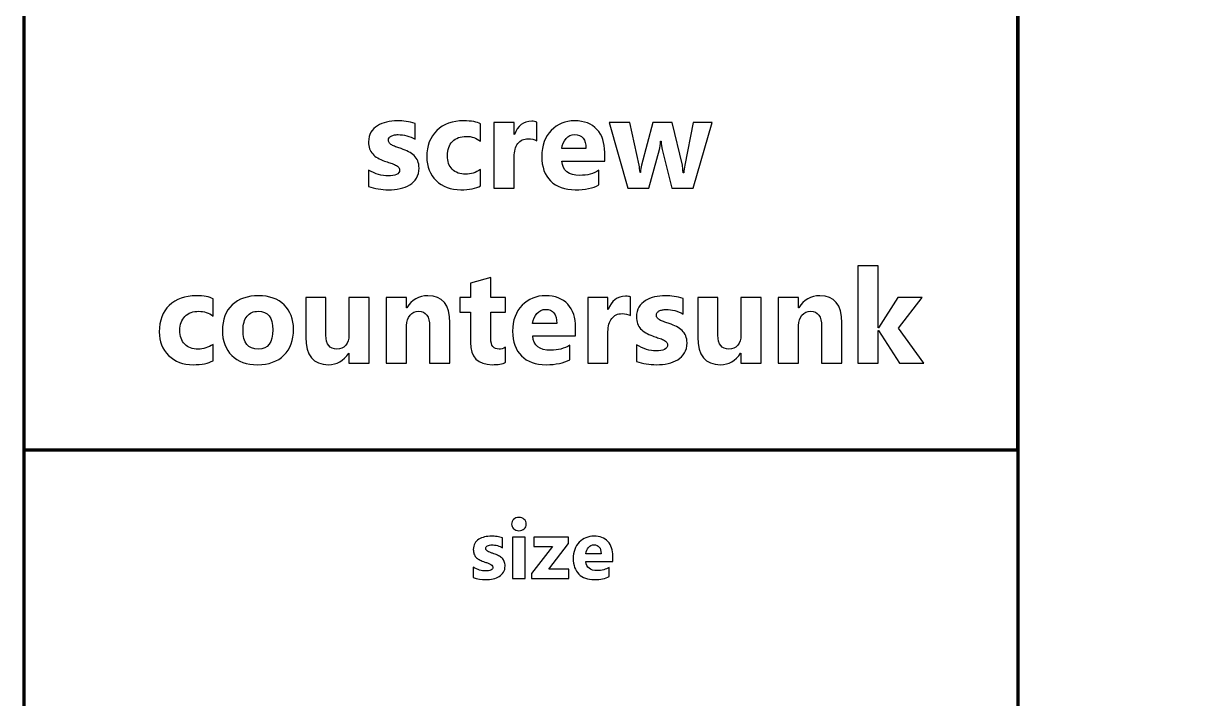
# Model space of a CAD drawing. Header units: centimetres. Extents: x -8 to 8, y -13.2 to 13.9.
# Drawn here: x -5.85 to -2.993, y 2 to 3.629 of the extents above; entities that cross this region are included whole.
import ezdxf

# ---------------------------------------------------------------- set-up
doc = ezdxf.new("R2010")
doc.units = ezdxf.units.CM
doc.header["$MEASUREMENT"] = 0
doc.layers.add('Layer 1', color=7, linetype='Continuous')

msp = doc.modelspace()

# ---------------------------------------------------------------- linework, layer by layer
at = {"layer": 'Layer 1', "lineweight": 100}
msp.add_lwpolyline([(-5.85, 2.59994), (-3.45, 2.59994), (-3.45, 5.19994), (-5.85, 5.19994), (-5.85, 2.59994)], close=True, dxfattribs=at)
for points in [[(-5.85, -7.30005), (-5.85, -7.30005), (-5.85, 7.29995), (-5.85, 7.29995), (-5.85, 7.29995), (-5.85, 7.57609), (-5.62614, 7.79995), (-5.35, 7.79995), (-5.35, 7.79995), (-5.35, 7.79995), (5.35, 7.79995), (5.35, 7.79995), (5.35, 7.79995), (5.62614, 7.79995), (5.85, 7.57609), (5.85, 7.29995), (5.85, 7.29995), (5.85, 7.29995), (5.85, -7.30005), (5.85, -7.30005), (5.85, -7.30005), (5.85, -7.57619), (5.62614, -7.80005), (5.35, -7.80005), (5.35, -7.80005), (5.35, -7.80005), (-5.35, -7.80005), (-5.35, -7.80005), (-5.35, -7.80005), (-5.62614, -7.80005), (-5.85, -7.57619), (-5.85, -7.30005)], [(-5.85, -7.30005), (-5.85, -7.30005), (-5.85, 7.29995), (-5.85, 7.29995), (-5.85, 7.29995), (-5.85, 7.57609), (-5.62614, 7.79995), (-5.35, 7.79995), (-5.35, 7.79995), (-5.35, 7.79995), (2.95, 7.79995), (2.95, 7.79995), (2.95, 7.79995), (3.22614, 7.79995), (3.45, 7.57609), (3.45, 7.29995), (3.45, 7.29995), (3.45, 7.29995), (3.45, -7.30005), (3.45, -7.30005), (3.45, -7.30005), (3.45, -7.57619), (3.22614, -7.80005), (2.95, -7.80005), (2.95, -7.80005), (2.95, -7.80005), (-5.35, -7.80005), (-5.35, -7.80005), (-5.35, -7.80005), (-5.62614, -7.80005), (-5.85, -7.57619), (-5.85, -7.30005)]]:
    msp.add_open_spline(points, degree=3, knots=[0, 0, 0, 0, 0.1111111, 0.1111111, 0.1111111, 0.1111111, 0.2222222, 0.2222222, 0.2222222, 0.2222222, 0.3333333, 0.3333333, 0.3333333, 0.3333333, 0.4444444, 0.4444444, 0.4444444, 0.4444444, 0.5555556, 0.5555556, 0.5555556, 0.5555556, 0.6666667, 0.6666667, 0.6666667, 0.6666667, 0.7777778, 0.7777778, 0.7777778, 0.7777778, 1, 1, 1, 1], dxfattribs=at)
msp.add_open_spline([(-3.45, 7.79995), (-3.45, 7.79995), (-3.45, -7.80005), (-3.45, -7.80005)], degree=3, dxfattribs=at)
at = {"layer": 'Layer 1', "color": 7}
for points, knots in [([(-5.01754, 3.23591), (-5.01754, 3.23591), (-5.01754, 3.2756), (-5.01754, 3.2756), (-5.01754, 3.2756), (-5.00944, 3.27073), (-5.0014, 3.26713), (-4.99341, 3.26475), (-4.99341, 3.26475), (-4.98542, 3.26237), (-4.97785, 3.2612), (-4.97071, 3.2612), (-4.97071, 3.2612), (-4.96203, 3.2612), (-4.95515, 3.26237), (-4.95018, 3.26475), (-4.95018, 3.26475), (-4.94515, 3.26713), (-4.94266, 3.27073), (-4.94266, 3.2756), (-4.94266, 3.2756), (-4.94266, 3.27872), (-4.94377, 3.28131), (-4.94605, 3.28338), (-4.94605, 3.28338), (-4.94832, 3.28544), (-4.95123, 3.28724), (-4.95483, 3.28877), (-4.95483, 3.28877), (-4.95838, 3.29031), (-4.96229, 3.29174), (-4.96653, 3.29295), (-4.96653, 3.29295), (-4.97076, 3.29422), (-4.97483, 3.2956), (-4.97875, 3.29713), (-4.97875, 3.29713), (-4.98505, 3.29951), (-4.9906, 3.30211), (-4.99542, 3.30481), (-4.99542, 3.30481), (-5.00023, 3.30756), (-5.00426, 3.31073), (-5.00754, 3.31438), (-5.00754, 3.31438), (-5.01076, 3.31798), (-5.01325, 3.32216), (-5.01494, 3.32692), (-5.01494, 3.32692), (-5.01664, 3.33169), (-5.01754, 3.3373), (-5.01754, 3.3438), (-5.01754, 3.3438), (-5.01754, 3.35269), (-5.01558, 3.36037), (-5.01172, 3.36677), (-5.01172, 3.36677), (-5.00785, 3.37317), (-5.00267, 3.37841), (-4.99621, 3.38248), (-4.99621, 3.38248), (-4.98976, 3.38656), (-4.98235, 3.38958), (-4.97404, 3.39148), (-4.97404, 3.39148), (-4.96573, 3.39339), (-4.95706, 3.39434), (-4.94806, 3.39434), (-4.94806, 3.39434), (-4.94102, 3.39434), (-4.93393, 3.39381), (-4.92668, 3.3927), (-4.92668, 3.3927), (-4.91943, 3.39164), (-4.91229, 3.39005), (-4.90525, 3.38799), (-4.90525, 3.38799), (-4.90525, 3.38799), (-4.90525, 3.35015), (-4.90525, 3.35015), (-4.90525, 3.35015), (-4.9115, 3.3538), (-4.91811, 3.3565), (-4.9252, 3.3583), (-4.9252, 3.3583), (-4.93229, 3.3601), (-4.93922, 3.361), (-4.94605, 3.361), (-4.94605, 3.361), (-4.94928, 3.361), (-4.95229, 3.36074), (-4.9551, 3.36015), (-4.9551, 3.36015), (-4.95796, 3.35963), (-4.9605, 3.35878), (-4.96266, 3.35767), (-4.96266, 3.35767), (-4.96483, 3.35661), (-4.96653, 3.35523), (-4.96774, 3.35349), (-4.96774, 3.35349), (-4.96901, 3.35179), (-4.9696, 3.34984), (-4.9696, 3.34767), (-4.9696, 3.34767), (-4.9696, 3.34481), (-4.9687, 3.34232), (-4.96684, 3.34026), (-4.96684, 3.34026), (-4.96494, 3.33819), (-4.96256, 3.3364), (-4.95954, 3.33491), (-4.95954, 3.33491), (-4.95653, 3.33338), (-4.95319, 3.33206), (-4.94954, 3.33089), (-4.94954, 3.33089), (-4.94589, 3.32968), (-4.94224, 3.32846), (-4.93859, 3.32724), (-4.93859, 3.32724), (-4.93208, 3.32497), (-4.92621, 3.32248), (-4.92091, 3.31978), (-4.92091, 3.31978), (-4.91568, 3.31708), (-4.91113, 3.31396), (-4.90737, 3.31031), (-4.90737, 3.31031), (-4.90361, 3.30671), (-4.9007, 3.30248), (-4.89869, 3.29761), (-4.89869, 3.29761), (-4.89668, 3.29274), (-4.89567, 3.28697), (-4.89567, 3.28025), (-4.89567, 3.28025), (-4.89567, 3.27083), (-4.89768, 3.26279), (-4.90181, 3.25612), (-4.90181, 3.25612), (-4.90589, 3.24946), (-4.91128, 3.24406), (-4.91806, 3.23988), (-4.91806, 3.23988), (-4.92483, 3.2357), (-4.93266, 3.23263), (-4.9415, 3.23072), (-4.9415, 3.23072), (-4.95034, 3.22882), (-4.95949, 3.22787), (-4.96901, 3.22787), (-4.96901, 3.22787), (-4.98648, 3.22787), (-5.00262, 3.23057), (-5.01754, 3.23591)], [0, 0, 0, 0, 0.025, 0.025, 0.025, 0.025, 0.05, 0.05, 0.05, 0.05, 0.075, 0.075, 0.075, 0.075, 0.1, 0.1, 0.1, 0.1, 0.125, 0.125, 0.125, 0.125, 0.15, 0.15, 0.15, 0.15, 0.175, 0.175, 0.175, 0.175, 0.2, 0.2, 0.2, 0.2, 0.225, 0.225, 0.225, 0.225, 0.25, 0.25, 0.25, 0.25, 0.275, 0.275, 0.275, 0.275, 0.3, 0.3, 0.3, 0.3, 0.325, 0.325, 0.325, 0.325, 0.35, 0.35, 0.35, 0.35, 0.375, 0.375, 0.375, 0.375, 0.4, 0.4, 0.4, 0.4, 0.425, 0.425, 0.425, 0.425, 0.45, 0.45, 0.45, 0.45, 0.475, 0.475, 0.475, 0.475, 0.5, 0.5, 0.5, 0.5, 0.525, 0.525, 0.525, 0.525, 0.55, 0.55, 0.55, 0.55, 0.575, 0.575, 0.575, 0.575, 0.6, 0.6, 0.6, 0.6, 0.625, 0.625, 0.625, 0.625, 0.65, 0.65, 0.65, 0.65, 0.675, 0.675, 0.675, 0.675, 0.7, 0.7, 0.7, 0.7, 0.725, 0.725, 0.725, 0.725, 0.75, 0.75, 0.75, 0.75, 0.775, 0.775, 0.775, 0.775, 0.8, 0.8, 0.8, 0.8, 0.825, 0.825, 0.825, 0.825, 0.85, 0.85, 0.85, 0.85, 0.875, 0.875, 0.875, 0.875, 0.9, 0.9, 0.9, 0.9, 0.925, 0.925, 0.925, 0.925, 0.95, 0.95, 0.95, 0.95, 1, 1, 1, 1]), ([(-4.74714, 3.23744), (-4.7582, 3.23104), (-4.77418, 3.22787), (-4.79503, 3.22787), (-4.79503, 3.22787), (-4.81942, 3.22787), (-4.83916, 3.23522), (-4.85424, 3.25004), (-4.85424, 3.25004), (-4.86932, 3.2648), (-4.87688, 3.28385), (-4.87688, 3.30724), (-4.87688, 3.30724), (-4.87688, 3.33423), (-4.86879, 3.35545), (-4.85265, 3.371), (-4.85265, 3.371), (-4.83646, 3.38656), (-4.81482, 3.39434), (-4.78772, 3.39434), (-4.78772, 3.39434), (-4.76904, 3.39434), (-4.7555, 3.39185), (-4.74714, 3.38693), (-4.74714, 3.38693), (-4.74714, 3.38693), (-4.74714, 3.34534), (-4.74714, 3.34534), (-4.74714, 3.34534), (-4.75735, 3.35301), (-4.76878, 3.35682), (-4.78137, 3.35682), (-4.78137, 3.35682), (-4.79545, 3.35682), (-4.80656, 3.35275), (-4.81482, 3.34449), (-4.81482, 3.34449), (-4.82302, 3.33629), (-4.82714, 3.32497), (-4.82714, 3.31047), (-4.82714, 3.31047), (-4.82714, 3.29645), (-4.82318, 3.28539), (-4.81534, 3.2774), (-4.81534, 3.2774), (-4.80751, 3.26935), (-4.79667, 3.26538), (-4.78296, 3.26538), (-4.78296, 3.26538), (-4.77074, 3.26538), (-4.75883, 3.26919), (-4.74714, 3.27687), (-4.74714, 3.27687), (-4.74714, 3.27687), (-4.74714, 3.23744), (-4.74714, 3.23744)], [0, 0, 0, 0, 0.0666667, 0.0666667, 0.0666667, 0.0666667, 0.1333333, 0.1333333, 0.1333333, 0.1333333, 0.2, 0.2, 0.2, 0.2, 0.2666667, 0.2666667, 0.2666667, 0.2666667, 0.3333333, 0.3333333, 0.3333333, 0.3333333, 0.4, 0.4, 0.4, 0.4, 0.4666667, 0.4666667, 0.4666667, 0.4666667, 0.5333333, 0.5333333, 0.5333333, 0.5333333, 0.6, 0.6, 0.6, 0.6, 0.6666667, 0.6666667, 0.6666667, 0.6666667, 0.7333333, 0.7333333, 0.7333333, 0.7333333, 0.8, 0.8, 0.8, 0.8, 0.8666667, 0.8666667, 0.8666667, 0.8666667, 1, 1, 1, 1]), ([(-4.61146, 3.34629), (-4.61738, 3.34952), (-4.62426, 3.35111), (-4.6321, 3.35111), (-4.6321, 3.35111), (-4.64273, 3.35111), (-4.65104, 3.34719), (-4.65707, 3.33941), (-4.65707, 3.33941), (-4.66305, 3.33158), (-4.66607, 3.321), (-4.66607, 3.30756), (-4.66607, 3.30756), (-4.66607, 3.30756), (-4.66607, 3.23173), (-4.66607, 3.23173), (-4.66607, 3.23173), (-4.66607, 3.23173), (-4.71501, 3.23173), (-4.71501, 3.23173), (-4.71501, 3.23173), (-4.71501, 3.23173), (-4.71501, 3.39048), (-4.71501, 3.39048), (-4.71501, 3.39048), (-4.71501, 3.39048), (-4.66607, 3.39048), (-4.66607, 3.39048), (-4.66607, 3.39048), (-4.66607, 3.39048), (-4.66607, 3.361), (-4.66607, 3.361), (-4.66607, 3.361), (-4.66607, 3.361), (-4.66543, 3.361), (-4.66543, 3.361), (-4.66543, 3.361), (-4.65765, 3.38254), (-4.64374, 3.39328), (-4.62358, 3.39328), (-4.62358, 3.39328), (-4.61839, 3.39328), (-4.61437, 3.39264), (-4.61146, 3.39143), (-4.61146, 3.39143), (-4.61146, 3.39143), (-4.61146, 3.34629), (-4.61146, 3.34629)], [0, 0, 0, 0, 0.0769231, 0.0769231, 0.0769231, 0.0769231, 0.1538462, 0.1538462, 0.1538462, 0.1538462, 0.2307692, 0.2307692, 0.2307692, 0.2307692, 0.3076923, 0.3076923, 0.3076923, 0.3076923, 0.3846154, 0.3846154, 0.3846154, 0.3846154, 0.4615385, 0.4615385, 0.4615385, 0.4615385, 0.5384615, 0.5384615, 0.5384615, 0.5384615, 0.6153846, 0.6153846, 0.6153846, 0.6153846, 0.6923077, 0.6923077, 0.6923077, 0.6923077, 0.7692308, 0.7692308, 0.7692308, 0.7692308, 0.8461538, 0.8461538, 0.8461538, 0.8461538, 1, 1, 1, 1]), ([(-4.44732, 3.29713), (-4.44732, 3.29713), (-4.55087, 3.29713), (-4.55087, 3.29713), (-4.55087, 3.29713), (-4.54923, 3.27411), (-4.53468, 3.26258), (-4.50732, 3.26258), (-4.50732, 3.26258), (-4.48986, 3.26258), (-4.47452, 3.26671), (-4.46129, 3.27496), (-4.46129, 3.27496), (-4.46129, 3.27496), (-4.46129, 3.23961), (-4.46129, 3.23961), (-4.46129, 3.23961), (-4.47594, 3.23178), (-4.49499, 3.22787), (-4.51849, 3.22787), (-4.51849, 3.22787), (-4.5441, 3.22787), (-4.56399, 3.23496), (-4.57818, 3.24919), (-4.57818, 3.24919), (-4.5923, 3.26337), (-4.59939, 3.28322), (-4.59939, 3.30862), (-4.59939, 3.30862), (-4.59939, 3.33497), (-4.59178, 3.35587), (-4.57643, 3.37127), (-4.57643, 3.37127), (-4.56114, 3.38667), (-4.54235, 3.39434), (-4.52002, 3.39434), (-4.52002, 3.39434), (-4.4969, 3.39434), (-4.47896, 3.38746), (-4.46631, 3.37375), (-4.46631, 3.37375), (-4.45367, 3.36), (-4.44732, 3.34132), (-4.44732, 3.31777), (-4.44732, 3.31777), (-4.44732, 3.31777), (-4.44732, 3.29713), (-4.44732, 3.29713)], [0, 0, 0, 0, 0.0769231, 0.0769231, 0.0769231, 0.0769231, 0.1538462, 0.1538462, 0.1538462, 0.1538462, 0.2307692, 0.2307692, 0.2307692, 0.2307692, 0.3076923, 0.3076923, 0.3076923, 0.3076923, 0.3846154, 0.3846154, 0.3846154, 0.3846154, 0.4615385, 0.4615385, 0.4615385, 0.4615385, 0.5384615, 0.5384615, 0.5384615, 0.5384615, 0.6153846, 0.6153846, 0.6153846, 0.6153846, 0.6923077, 0.6923077, 0.6923077, 0.6923077, 0.7692308, 0.7692308, 0.7692308, 0.7692308, 0.8461538, 0.8461538, 0.8461538, 0.8461538, 1, 1, 1, 1]), ([(-4.1883, 3.39048), (-4.1883, 3.39048), (-4.23402, 3.23173), (-4.23402, 3.23173), (-4.23402, 3.23173), (-4.23402, 3.23173), (-4.28551, 3.23173), (-4.28551, 3.23173), (-4.28551, 3.23173), (-4.28551, 3.23173), (-4.30889, 3.32475), (-4.30889, 3.32475), (-4.30889, 3.32475), (-4.31043, 3.33095), (-4.31133, 3.33772), (-4.31154, 3.34507), (-4.31154, 3.34507), (-4.31154, 3.34507), (-4.31244, 3.34507), (-4.31244, 3.34507), (-4.31244, 3.34507), (-4.31318, 3.33698), (-4.31419, 3.33042), (-4.31556, 3.32539), (-4.31556, 3.32539), (-4.31556, 3.32539), (-4.3407, 3.23173), (-4.3407, 3.23173), (-4.3407, 3.23173), (-4.3407, 3.23173), (-4.39149, 3.23173), (-4.39149, 3.23173), (-4.39149, 3.23173), (-4.39149, 3.23173), (-4.43631, 3.39048), (-4.43631, 3.39048), (-4.43631, 3.39048), (-4.43631, 3.39048), (-4.38641, 3.39048), (-4.38641, 3.39048), (-4.38641, 3.39048), (-4.38641, 3.39048), (-4.36456, 3.28692), (-4.36456, 3.28692), (-4.36456, 3.28692), (-4.3635, 3.28205), (-4.36271, 3.27618), (-4.36223, 3.26925), (-4.36223, 3.26925), (-4.36223, 3.26925), (-4.36128, 3.26925), (-4.36128, 3.26925), (-4.36128, 3.26925), (-4.36075, 3.2765), (-4.35985, 3.28258), (-4.35848, 3.28756), (-4.35848, 3.28756), (-4.35848, 3.28756), (-4.33122, 3.39048), (-4.33122, 3.39048), (-4.33122, 3.39048), (-4.33122, 3.39048), (-4.28455, 3.39048), (-4.28455, 3.39048), (-4.28455, 3.39048), (-4.28455, 3.39048), (-4.26005, 3.28692), (-4.26005, 3.28692), (-4.26005, 3.28692), (-4.25942, 3.28433), (-4.25873, 3.27835), (-4.25788, 3.26893), (-4.25788, 3.26893), (-4.25788, 3.26893), (-4.25677, 3.26893), (-4.25677, 3.26893), (-4.25677, 3.26893), (-4.2563, 3.27491), (-4.25545, 3.28094), (-4.25434, 3.28692), (-4.25434, 3.28692), (-4.25434, 3.28692), (-4.2337, 3.39048), (-4.2337, 3.39048), (-4.2337, 3.39048), (-4.2337, 3.39048), (-4.1883, 3.39048), (-4.1883, 3.39048)], [0, 0, 0, 0, 0.0434783, 0.0434783, 0.0434783, 0.0434783, 0.0869565, 0.0869565, 0.0869565, 0.0869565, 0.1304348, 0.1304348, 0.1304348, 0.1304348, 0.173913, 0.173913, 0.173913, 0.173913, 0.2173913, 0.2173913, 0.2173913, 0.2173913, 0.2608696, 0.2608696, 0.2608696, 0.2608696, 0.3043478, 0.3043478, 0.3043478, 0.3043478, 0.3478261, 0.3478261, 0.3478261, 0.3478261, 0.3913043, 0.3913043, 0.3913043, 0.3913043, 0.4347826, 0.4347826, 0.4347826, 0.4347826, 0.4782609, 0.4782609, 0.4782609, 0.4782609, 0.5217391, 0.5217391, 0.5217391, 0.5217391, 0.5652174, 0.5652174, 0.5652174, 0.5652174, 0.6086957, 0.6086957, 0.6086957, 0.6086957, 0.6521739, 0.6521739, 0.6521739, 0.6521739, 0.6956522, 0.6956522, 0.6956522, 0.6956522, 0.7391304, 0.7391304, 0.7391304, 0.7391304, 0.7826087, 0.7826087, 0.7826087, 0.7826087, 0.826087, 0.826087, 0.826087, 0.826087, 0.8695652, 0.8695652, 0.8695652, 0.8695652, 0.9130435, 0.9130435, 0.9130435, 0.9130435, 1, 1, 1, 1]), ([(-4.49272, 3.32724), (-4.49272, 3.34994), (-4.50193, 3.36132), (-4.52034, 3.36132), (-4.52034, 3.36132), (-4.52817, 3.36132), (-4.535, 3.35809), (-4.54071, 3.35158), (-4.54071, 3.35158), (-4.54648, 3.34507), (-4.54992, 3.33693), (-4.55119, 3.32724), (-4.55119, 3.32724), (-4.55119, 3.32724), (-4.49272, 3.32724), (-4.49272, 3.32724)], [0, 0, 0, 0, 0.2, 0.2, 0.2, 0.2, 0.4, 0.4, 0.4, 0.4, 0.6, 0.6, 0.6, 0.6, 1, 1, 1, 1]), ([(-3.67733, 2.80942), (-3.67733, 2.80942), (-3.73612, 2.80942), (-3.73612, 2.80942), (-3.73612, 2.80942), (-3.73612, 2.80942), (-3.78681, 2.88816), (-3.78681, 2.88816), (-3.78681, 2.88816), (-3.78681, 2.88816), (-3.78745, 2.88816), (-3.78745, 2.88816), (-3.78745, 2.88816), (-3.78745, 2.88816), (-3.78745, 2.80942), (-3.78745, 2.80942), (-3.78745, 2.80942), (-3.78745, 2.80942), (-3.83639, 2.80942), (-3.83639, 2.80942), (-3.83639, 2.80942), (-3.83639, 2.80942), (-3.83639, 3.04442), (-3.83639, 3.04442), (-3.83639, 3.04442), (-3.83639, 3.04442), (-3.78745, 3.04442), (-3.78745, 3.04442), (-3.78745, 3.04442), (-3.78745, 3.04442), (-3.78745, 2.89482), (-3.78745, 2.89482), (-3.78745, 2.89482), (-3.78745, 2.89482), (-3.78681, 2.89482), (-3.78681, 2.89482), (-3.78681, 2.89482), (-3.78681, 2.89482), (-3.73951, 2.96817), (-3.73951, 2.96817), (-3.73951, 2.96817), (-3.73951, 2.96817), (-3.68141, 2.96817), (-3.68141, 2.96817), (-3.68141, 2.96817), (-3.68141, 2.96817), (-3.73829, 2.89361), (-3.73829, 2.89361), (-3.73829, 2.89361), (-3.73829, 2.89361), (-3.67733, 2.80942), (-3.67733, 2.80942)], [0, 0, 0, 0, 0.0714286, 0.0714286, 0.0714286, 0.0714286, 0.1428571, 0.1428571, 0.1428571, 0.1428571, 0.2142857, 0.2142857, 0.2142857, 0.2142857, 0.2857143, 0.2857143, 0.2857143, 0.2857143, 0.3571429, 0.3571429, 0.3571429, 0.3571429, 0.4285714, 0.4285714, 0.4285714, 0.4285714, 0.5, 0.5, 0.5, 0.5, 0.5714286, 0.5714286, 0.5714286, 0.5714286, 0.6428571, 0.6428571, 0.6428571, 0.6428571, 0.7142857, 0.7142857, 0.7142857, 0.7142857, 0.7857143, 0.7857143, 0.7857143, 0.7857143, 0.8571429, 0.8571429, 0.8571429, 0.8571429, 1, 1, 1, 1]), ([(-4.68663, 2.81127), (-4.69388, 2.80746), (-4.70478, 2.80556), (-4.71933, 2.80556), (-4.71933, 2.80556), (-4.75383, 2.80556), (-4.77113, 2.8235), (-4.77113, 2.85932), (-4.77113, 2.85932), (-4.77113, 2.85932), (-4.77113, 2.93202), (-4.77113, 2.93202), (-4.77113, 2.93202), (-4.77113, 2.93202), (-4.79685, 2.93202), (-4.79685, 2.93202), (-4.79685, 2.93202), (-4.79685, 2.93202), (-4.79685, 2.96817), (-4.79685, 2.96817), (-4.79685, 2.96817), (-4.79685, 2.96817), (-4.77113, 2.96817), (-4.77113, 2.96817), (-4.77113, 2.96817), (-4.77113, 2.96817), (-4.77113, 3.0024), (-4.77113, 3.0024), (-4.77113, 3.0024), (-4.77113, 3.0024), (-4.72229, 3.01637), (-4.72229, 3.01637), (-4.72229, 3.01637), (-4.72229, 3.01637), (-4.72229, 2.96817), (-4.72229, 2.96817), (-4.72229, 2.96817), (-4.72229, 2.96817), (-4.68663, 2.96817), (-4.68663, 2.96817), (-4.68663, 2.96817), (-4.68663, 2.96817), (-4.68663, 2.93202), (-4.68663, 2.93202), (-4.68663, 2.93202), (-4.68663, 2.93202), (-4.72229, 2.93202), (-4.72229, 2.93202), (-4.72229, 2.93202), (-4.72229, 2.93202), (-4.72229, 2.86784), (-4.72229, 2.86784), (-4.72229, 2.86784), (-4.72229, 2.85133), (-4.71573, 2.84307), (-4.70261, 2.84307), (-4.70261, 2.84307), (-4.69742, 2.84307), (-4.69208, 2.84456), (-4.68663, 2.84757), (-4.68663, 2.84757), (-4.68663, 2.84757), (-4.68663, 2.81127), (-4.68663, 2.81127)], [0, 0, 0, 0, 0.0588235, 0.0588235, 0.0588235, 0.0588235, 0.1176471, 0.1176471, 0.1176471, 0.1176471, 0.1764706, 0.1764706, 0.1764706, 0.1764706, 0.2352941, 0.2352941, 0.2352941, 0.2352941, 0.2941176, 0.2941176, 0.2941176, 0.2941176, 0.3529412, 0.3529412, 0.3529412, 0.3529412, 0.4117647, 0.4117647, 0.4117647, 0.4117647, 0.4705882, 0.4705882, 0.4705882, 0.4705882, 0.5294118, 0.5294118, 0.5294118, 0.5294118, 0.5882353, 0.5882353, 0.5882353, 0.5882353, 0.6470588, 0.6470588, 0.6470588, 0.6470588, 0.7058824, 0.7058824, 0.7058824, 0.7058824, 0.7647059, 0.7647059, 0.7647059, 0.7647059, 0.8235294, 0.8235294, 0.8235294, 0.8235294, 0.8823529, 0.8823529, 0.8823529, 0.8823529, 1, 1, 1, 1]), ([(-5.39294, 2.81513), (-5.404, 2.80873), (-5.41998, 2.80556), (-5.44083, 2.80556), (-5.44083, 2.80556), (-5.46522, 2.80556), (-5.48496, 2.81291), (-5.50004, 2.82773), (-5.50004, 2.82773), (-5.51512, 2.84249), (-5.52268, 2.86154), (-5.52268, 2.88493), (-5.52268, 2.88493), (-5.52268, 2.91192), (-5.51459, 2.93314), (-5.49845, 2.94869), (-5.49845, 2.94869), (-5.48226, 2.96425), (-5.46062, 2.97203), (-5.43352, 2.97203), (-5.43352, 2.97203), (-5.41484, 2.97203), (-5.4013, 2.96954), (-5.39294, 2.96462), (-5.39294, 2.96462), (-5.39294, 2.96462), (-5.39294, 2.92303), (-5.39294, 2.92303), (-5.39294, 2.92303), (-5.40315, 2.9307), (-5.41458, 2.93451), (-5.42717, 2.93451), (-5.42717, 2.93451), (-5.44125, 2.93451), (-5.45236, 2.93044), (-5.46062, 2.92218), (-5.46062, 2.92218), (-5.46882, 2.91398), (-5.47294, 2.90266), (-5.47294, 2.88816), (-5.47294, 2.88816), (-5.47294, 2.87414), (-5.46898, 2.86308), (-5.46114, 2.85509), (-5.46114, 2.85509), (-5.45331, 2.84704), (-5.44247, 2.84307), (-5.42876, 2.84307), (-5.42876, 2.84307), (-5.41654, 2.84307), (-5.40463, 2.84688), (-5.39294, 2.85456), (-5.39294, 2.85456), (-5.39294, 2.85456), (-5.39294, 2.81513), (-5.39294, 2.81513)], [0, 0, 0, 0, 0.0666667, 0.0666667, 0.0666667, 0.0666667, 0.1333333, 0.1333333, 0.1333333, 0.1333333, 0.2, 0.2, 0.2, 0.2, 0.2666667, 0.2666667, 0.2666667, 0.2666667, 0.3333333, 0.3333333, 0.3333333, 0.3333333, 0.4, 0.4, 0.4, 0.4, 0.4666667, 0.4666667, 0.4666667, 0.4666667, 0.5333333, 0.5333333, 0.5333333, 0.5333333, 0.6, 0.6, 0.6, 0.6, 0.6666667, 0.6666667, 0.6666667, 0.6666667, 0.7333333, 0.7333333, 0.7333333, 0.7333333, 0.8, 0.8, 0.8, 0.8, 0.8666667, 0.8666667, 0.8666667, 0.8666667, 1, 1, 1, 1]), ([(-5.2852, 2.80556), (-5.31166, 2.80556), (-5.33245, 2.81297), (-5.34758, 2.82778), (-5.34758, 2.82778), (-5.36272, 2.8426), (-5.37028, 2.86276), (-5.37028, 2.88816), (-5.37028, 2.88816), (-5.37028, 2.9144), (-5.36245, 2.93499), (-5.34674, 2.9498), (-5.34674, 2.9498), (-5.33102, 2.96462), (-5.30975, 2.97203), (-5.28303, 2.97203), (-5.28303, 2.97203), (-5.25668, 2.97203), (-5.23599, 2.96462), (-5.22101, 2.9498), (-5.22101, 2.9498), (-5.20604, 2.93499), (-5.19852, 2.91536), (-5.19852, 2.89096), (-5.19852, 2.89096), (-5.19852, 2.86461), (-5.20625, 2.84376), (-5.2217, 2.82847), (-5.2217, 2.82847), (-5.23715, 2.81318), (-5.25832, 2.80556), (-5.2852, 2.80556)], [0, 0, 0, 0, 0.1111111, 0.1111111, 0.1111111, 0.1111111, 0.2222222, 0.2222222, 0.2222222, 0.2222222, 0.3333333, 0.3333333, 0.3333333, 0.3333333, 0.4444444, 0.4444444, 0.4444444, 0.4444444, 0.5555556, 0.5555556, 0.5555556, 0.5555556, 0.6666667, 0.6666667, 0.6666667, 0.6666667, 0.7777778, 0.7777778, 0.7777778, 0.7777778, 1, 1, 1, 1]), ([(-4.82135, 2.80942), (-4.82135, 2.80942), (-4.87019, 2.80942), (-4.87019, 2.80942), (-4.87019, 2.80942), (-4.87019, 2.80942), (-4.87019, 2.89763), (-4.87019, 2.89763), (-4.87019, 2.89763), (-4.87019, 2.92223), (-4.87897, 2.93451), (-4.89654, 2.93451), (-4.89654, 2.93451), (-4.90501, 2.93451), (-4.91199, 2.93128), (-4.91744, 2.92477), (-4.91744, 2.92477), (-4.92295, 2.91827), (-4.9257, 2.90996), (-4.9257, 2.89996), (-4.9257, 2.89996), (-4.9257, 2.89996), (-4.9257, 2.80942), (-4.9257, 2.80942), (-4.9257, 2.80942), (-4.9257, 2.80942), (-4.97464, 2.80942), (-4.97464, 2.80942), (-4.97464, 2.80942), (-4.97464, 2.80942), (-4.97464, 2.96817), (-4.97464, 2.96817), (-4.97464, 2.96817), (-4.97464, 2.96817), (-4.9257, 2.96817), (-4.9257, 2.96817), (-4.9257, 2.96817), (-4.9257, 2.96817), (-4.9257, 2.94303), (-4.9257, 2.94303), (-4.9257, 2.94303), (-4.9257, 2.94303), (-4.92506, 2.94303), (-4.92506, 2.94303), (-4.92506, 2.94303), (-4.91337, 2.9624), (-4.89638, 2.97203), (-4.87405, 2.97203), (-4.87405, 2.97203), (-4.83892, 2.97203), (-4.82135, 2.95023), (-4.82135, 2.90662), (-4.82135, 2.90662), (-4.82135, 2.90662), (-4.82135, 2.80942), (-4.82135, 2.80942)], [0, 0, 0, 0, 0.0666667, 0.0666667, 0.0666667, 0.0666667, 0.1333333, 0.1333333, 0.1333333, 0.1333333, 0.2, 0.2, 0.2, 0.2, 0.2666667, 0.2666667, 0.2666667, 0.2666667, 0.3333333, 0.3333333, 0.3333333, 0.3333333, 0.4, 0.4, 0.4, 0.4, 0.4666667, 0.4666667, 0.4666667, 0.4666667, 0.5333333, 0.5333333, 0.5333333, 0.5333333, 0.6, 0.6, 0.6, 0.6, 0.6666667, 0.6666667, 0.6666667, 0.6666667, 0.7333333, 0.7333333, 0.7333333, 0.7333333, 0.8, 0.8, 0.8, 0.8, 0.8666667, 0.8666667, 0.8666667, 0.8666667, 1, 1, 1, 1]), ([(-4.51762, 2.87482), (-4.51762, 2.87482), (-4.62117, 2.87482), (-4.62117, 2.87482), (-4.62117, 2.87482), (-4.61953, 2.8518), (-4.60498, 2.84027), (-4.57762, 2.84027), (-4.57762, 2.84027), (-4.56016, 2.84027), (-4.54482, 2.8444), (-4.53159, 2.85265), (-4.53159, 2.85265), (-4.53159, 2.85265), (-4.53159, 2.8173), (-4.53159, 2.8173), (-4.53159, 2.8173), (-4.54624, 2.80947), (-4.56529, 2.80556), (-4.58879, 2.80556), (-4.58879, 2.80556), (-4.6144, 2.80556), (-4.63429, 2.81265), (-4.64848, 2.82688), (-4.64848, 2.82688), (-4.6626, 2.84106), (-4.66969, 2.86091), (-4.66969, 2.88631), (-4.66969, 2.88631), (-4.66969, 2.91266), (-4.66208, 2.93356), (-4.64673, 2.94896), (-4.64673, 2.94896), (-4.63144, 2.96436), (-4.61265, 2.97203), (-4.59032, 2.97203), (-4.59032, 2.97203), (-4.5672, 2.97203), (-4.54926, 2.96515), (-4.53661, 2.95144), (-4.53661, 2.95144), (-4.52397, 2.93769), (-4.51762, 2.91901), (-4.51762, 2.89546), (-4.51762, 2.89546), (-4.51762, 2.89546), (-4.51762, 2.87482), (-4.51762, 2.87482)], [0, 0, 0, 0, 0.0769231, 0.0769231, 0.0769231, 0.0769231, 0.1538462, 0.1538462, 0.1538462, 0.1538462, 0.2307692, 0.2307692, 0.2307692, 0.2307692, 0.3076923, 0.3076923, 0.3076923, 0.3076923, 0.3846154, 0.3846154, 0.3846154, 0.3846154, 0.4615385, 0.4615385, 0.4615385, 0.4615385, 0.5384615, 0.5384615, 0.5384615, 0.5384615, 0.6153846, 0.6153846, 0.6153846, 0.6153846, 0.6923077, 0.6923077, 0.6923077, 0.6923077, 0.7692308, 0.7692308, 0.7692308, 0.7692308, 0.8461538, 0.8461538, 0.8461538, 0.8461538, 1, 1, 1, 1]), ([(-4.37068, 2.8136), (-4.37068, 2.8136), (-4.37068, 2.85329), (-4.37068, 2.85329), (-4.37068, 2.85329), (-4.36258, 2.84842), (-4.35454, 2.84482), (-4.34655, 2.84244), (-4.34655, 2.84244), (-4.33856, 2.84006), (-4.33099, 2.83889), (-4.32385, 2.83889), (-4.32385, 2.83889), (-4.31517, 2.83889), (-4.30829, 2.84006), (-4.30332, 2.84244), (-4.30332, 2.84244), (-4.29829, 2.84482), (-4.2958, 2.84842), (-4.2958, 2.85329), (-4.2958, 2.85329), (-4.2958, 2.85641), (-4.29691, 2.859), (-4.29919, 2.86107), (-4.29919, 2.86107), (-4.30146, 2.86313), (-4.30437, 2.86493), (-4.30797, 2.86646), (-4.30797, 2.86646), (-4.31152, 2.868), (-4.31543, 2.86943), (-4.31967, 2.87064), (-4.31967, 2.87064), (-4.3239, 2.87191), (-4.32797, 2.87329), (-4.33189, 2.87482), (-4.33189, 2.87482), (-4.33819, 2.8772), (-4.34374, 2.8798), (-4.34856, 2.8825), (-4.34856, 2.8825), (-4.35337, 2.88525), (-4.3574, 2.88842), (-4.36068, 2.89207), (-4.36068, 2.89207), (-4.3639, 2.89567), (-4.36639, 2.89985), (-4.36808, 2.90461), (-4.36808, 2.90461), (-4.36978, 2.90938), (-4.37068, 2.91499), (-4.37068, 2.92149), (-4.37068, 2.92149), (-4.37068, 2.93038), (-4.36872, 2.93806), (-4.36486, 2.94446), (-4.36486, 2.94446), (-4.36099, 2.95086), (-4.35581, 2.9561), (-4.34935, 2.96017), (-4.34935, 2.96017), (-4.3429, 2.96425), (-4.33549, 2.96727), (-4.32718, 2.96917), (-4.32718, 2.96917), (-4.31887, 2.97108), (-4.3102, 2.97203), (-4.3012, 2.97203), (-4.3012, 2.97203), (-4.29416, 2.97203), (-4.28707, 2.9715), (-4.27982, 2.97039), (-4.27982, 2.97039), (-4.27257, 2.96933), (-4.26543, 2.96774), (-4.25839, 2.96568), (-4.25839, 2.96568), (-4.25839, 2.96568), (-4.25839, 2.92784), (-4.25839, 2.92784), (-4.25839, 2.92784), (-4.26464, 2.93149), (-4.27125, 2.93419), (-4.27834, 2.93599), (-4.27834, 2.93599), (-4.28543, 2.93779), (-4.29236, 2.93869), (-4.29919, 2.93869), (-4.29919, 2.93869), (-4.30242, 2.93869), (-4.30543, 2.93843), (-4.30824, 2.93784), (-4.30824, 2.93784), (-4.3111, 2.93732), (-4.31364, 2.93647), (-4.3158, 2.93536), (-4.3158, 2.93536), (-4.31797, 2.9343), (-4.31967, 2.93292), (-4.32088, 2.93118), (-4.32088, 2.93118), (-4.32215, 2.92948), (-4.32274, 2.92753), (-4.32274, 2.92536), (-4.32274, 2.92536), (-4.32274, 2.9225), (-4.32184, 2.92001), (-4.31998, 2.91795), (-4.31998, 2.91795), (-4.31808, 2.91588), (-4.3157, 2.91409), (-4.31268, 2.9126), (-4.31268, 2.9126), (-4.30967, 2.91107), (-4.30633, 2.90975), (-4.30268, 2.90858), (-4.30268, 2.90858), (-4.29903, 2.90737), (-4.29538, 2.90615), (-4.29173, 2.90493), (-4.29173, 2.90493), (-4.28522, 2.90266), (-4.27935, 2.90017), (-4.27405, 2.89747), (-4.27405, 2.89747), (-4.26882, 2.89477), (-4.26427, 2.89165), (-4.26051, 2.888), (-4.26051, 2.888), (-4.25675, 2.8844), (-4.25384, 2.88017), (-4.25183, 2.8753), (-4.25183, 2.8753), (-4.24982, 2.87043), (-4.24881, 2.86466), (-4.24881, 2.85794), (-4.24881, 2.85794), (-4.24881, 2.84852), (-4.25082, 2.84048), (-4.25495, 2.83381), (-4.25495, 2.83381), (-4.25903, 2.82715), (-4.26442, 2.82175), (-4.2712, 2.81757), (-4.2712, 2.81757), (-4.27797, 2.81339), (-4.2858, 2.81032), (-4.29464, 2.80841), (-4.29464, 2.80841), (-4.30348, 2.80651), (-4.31263, 2.80556), (-4.32215, 2.80556), (-4.32215, 2.80556), (-4.33962, 2.80556), (-4.35576, 2.80826), (-4.37068, 2.8136)], [0, 0, 0, 0, 0.025, 0.025, 0.025, 0.025, 0.05, 0.05, 0.05, 0.05, 0.075, 0.075, 0.075, 0.075, 0.1, 0.1, 0.1, 0.1, 0.125, 0.125, 0.125, 0.125, 0.15, 0.15, 0.15, 0.15, 0.175, 0.175, 0.175, 0.175, 0.2, 0.2, 0.2, 0.2, 0.225, 0.225, 0.225, 0.225, 0.25, 0.25, 0.25, 0.25, 0.275, 0.275, 0.275, 0.275, 0.3, 0.3, 0.3, 0.3, 0.325, 0.325, 0.325, 0.325, 0.35, 0.35, 0.35, 0.35, 0.375, 0.375, 0.375, 0.375, 0.4, 0.4, 0.4, 0.4, 0.425, 0.425, 0.425, 0.425, 0.45, 0.45, 0.45, 0.45, 0.475, 0.475, 0.475, 0.475, 0.5, 0.5, 0.5, 0.5, 0.525, 0.525, 0.525, 0.525, 0.55, 0.55, 0.55, 0.55, 0.575, 0.575, 0.575, 0.575, 0.6, 0.6, 0.6, 0.6, 0.625, 0.625, 0.625, 0.625, 0.65, 0.65, 0.65, 0.65, 0.675, 0.675, 0.675, 0.675, 0.7, 0.7, 0.7, 0.7, 0.725, 0.725, 0.725, 0.725, 0.75, 0.75, 0.75, 0.75, 0.775, 0.775, 0.775, 0.775, 0.8, 0.8, 0.8, 0.8, 0.825, 0.825, 0.825, 0.825, 0.85, 0.85, 0.85, 0.85, 0.875, 0.875, 0.875, 0.875, 0.9, 0.9, 0.9, 0.9, 0.925, 0.925, 0.925, 0.925, 0.95, 0.95, 0.95, 0.95, 1, 1, 1, 1]), ([(-3.87518, 2.80942), (-3.87518, 2.80942), (-3.92402, 2.80942), (-3.92402, 2.80942), (-3.92402, 2.80942), (-3.92402, 2.80942), (-3.92402, 2.89763), (-3.92402, 2.89763), (-3.92402, 2.89763), (-3.92402, 2.92223), (-3.9328, 2.93451), (-3.95037, 2.93451), (-3.95037, 2.93451), (-3.95884, 2.93451), (-3.96582, 2.93128), (-3.97127, 2.92477), (-3.97127, 2.92477), (-3.97678, 2.91827), (-3.97953, 2.90996), (-3.97953, 2.89996), (-3.97953, 2.89996), (-3.97953, 2.89996), (-3.97953, 2.80942), (-3.97953, 2.80942), (-3.97953, 2.80942), (-3.97953, 2.80942), (-4.02847, 2.80942), (-4.02847, 2.80942), (-4.02847, 2.80942), (-4.02847, 2.80942), (-4.02847, 2.96817), (-4.02847, 2.96817), (-4.02847, 2.96817), (-4.02847, 2.96817), (-3.97953, 2.96817), (-3.97953, 2.96817), (-3.97953, 2.96817), (-3.97953, 2.96817), (-3.97953, 2.94303), (-3.97953, 2.94303), (-3.97953, 2.94303), (-3.97953, 2.94303), (-3.97889, 2.94303), (-3.97889, 2.94303), (-3.97889, 2.94303), (-3.9672, 2.9624), (-3.95021, 2.97203), (-3.92788, 2.97203), (-3.92788, 2.97203), (-3.89275, 2.97203), (-3.87518, 2.95023), (-3.87518, 2.90662), (-3.87518, 2.90662), (-3.87518, 2.90662), (-3.87518, 2.80942), (-3.87518, 2.80942)], [0, 0, 0, 0, 0.0666667, 0.0666667, 0.0666667, 0.0666667, 0.1333333, 0.1333333, 0.1333333, 0.1333333, 0.2, 0.2, 0.2, 0.2, 0.2666667, 0.2666667, 0.2666667, 0.2666667, 0.3333333, 0.3333333, 0.3333333, 0.3333333, 0.4, 0.4, 0.4, 0.4, 0.4666667, 0.4666667, 0.4666667, 0.4666667, 0.5333333, 0.5333333, 0.5333333, 0.5333333, 0.6, 0.6, 0.6, 0.6, 0.6666667, 0.6666667, 0.6666667, 0.6666667, 0.7333333, 0.7333333, 0.7333333, 0.7333333, 0.8, 0.8, 0.8, 0.8, 0.8666667, 0.8666667, 0.8666667, 0.8666667, 1, 1, 1, 1]), ([(-5.01592, 2.80942), (-5.01592, 2.80942), (-5.06476, 2.80942), (-5.06476, 2.80942), (-5.06476, 2.80942), (-5.06476, 2.80942), (-5.06476, 2.8336), (-5.06476, 2.8336), (-5.06476, 2.8336), (-5.06476, 2.8336), (-5.0655, 2.8336), (-5.0655, 2.8336), (-5.0655, 2.8336), (-5.07761, 2.81492), (-5.09375, 2.80556), (-5.11402, 2.80556), (-5.11402, 2.80556), (-5.15085, 2.80556), (-5.16921, 2.82783), (-5.16921, 2.87239), (-5.16921, 2.87239), (-5.16921, 2.87239), (-5.16921, 2.96817), (-5.16921, 2.96817), (-5.16921, 2.96817), (-5.16921, 2.96817), (-5.12037, 2.96817), (-5.12037, 2.96817), (-5.12037, 2.96817), (-5.12037, 2.96817), (-5.12037, 2.87673), (-5.12037, 2.87673), (-5.12037, 2.87673), (-5.12037, 2.85429), (-5.11148, 2.84307), (-5.0937, 2.84307), (-5.0937, 2.84307), (-5.08492, 2.84307), (-5.07793, 2.84614), (-5.07264, 2.85228), (-5.07264, 2.85228), (-5.06735, 2.85842), (-5.06476, 2.86678), (-5.06476, 2.87731), (-5.06476, 2.87731), (-5.06476, 2.87731), (-5.06476, 2.96817), (-5.06476, 2.96817), (-5.06476, 2.96817), (-5.06476, 2.96817), (-5.01592, 2.96817), (-5.01592, 2.96817), (-5.01592, 2.96817), (-5.01592, 2.96817), (-5.01592, 2.80942), (-5.01592, 2.80942)], [0, 0, 0, 0, 0.0666667, 0.0666667, 0.0666667, 0.0666667, 0.1333333, 0.1333333, 0.1333333, 0.1333333, 0.2, 0.2, 0.2, 0.2, 0.2666667, 0.2666667, 0.2666667, 0.2666667, 0.3333333, 0.3333333, 0.3333333, 0.3333333, 0.4, 0.4, 0.4, 0.4, 0.4666667, 0.4666667, 0.4666667, 0.4666667, 0.5333333, 0.5333333, 0.5333333, 0.5333333, 0.6, 0.6, 0.6, 0.6, 0.6666667, 0.6666667, 0.6666667, 0.6666667, 0.7333333, 0.7333333, 0.7333333, 0.7333333, 0.8, 0.8, 0.8, 0.8, 0.8666667, 0.8666667, 0.8666667, 0.8666667, 1, 1, 1, 1]), ([(-4.38491, 2.92398), (-4.39083, 2.92721), (-4.39771, 2.9288), (-4.40555, 2.9288), (-4.40555, 2.9288), (-4.41618, 2.9288), (-4.42449, 2.92488), (-4.43052, 2.9171), (-4.43052, 2.9171), (-4.4365, 2.90927), (-4.43952, 2.89869), (-4.43952, 2.88525), (-4.43952, 2.88525), (-4.43952, 2.88525), (-4.43952, 2.80942), (-4.43952, 2.80942), (-4.43952, 2.80942), (-4.43952, 2.80942), (-4.48846, 2.80942), (-4.48846, 2.80942), (-4.48846, 2.80942), (-4.48846, 2.80942), (-4.48846, 2.96817), (-4.48846, 2.96817), (-4.48846, 2.96817), (-4.48846, 2.96817), (-4.43952, 2.96817), (-4.43952, 2.96817), (-4.43952, 2.96817), (-4.43952, 2.96817), (-4.43952, 2.93869), (-4.43952, 2.93869), (-4.43952, 2.93869), (-4.43952, 2.93869), (-4.43888, 2.93869), (-4.43888, 2.93869), (-4.43888, 2.93869), (-4.4311, 2.96023), (-4.41719, 2.97097), (-4.39703, 2.97097), (-4.39703, 2.97097), (-4.39184, 2.97097), (-4.38782, 2.97033), (-4.38491, 2.96912), (-4.38491, 2.96912), (-4.38491, 2.96912), (-4.38491, 2.92398), (-4.38491, 2.92398)], [0, 0, 0, 0, 0.0769231, 0.0769231, 0.0769231, 0.0769231, 0.1538462, 0.1538462, 0.1538462, 0.1538462, 0.2307692, 0.2307692, 0.2307692, 0.2307692, 0.3076923, 0.3076923, 0.3076923, 0.3076923, 0.3846154, 0.3846154, 0.3846154, 0.3846154, 0.4615385, 0.4615385, 0.4615385, 0.4615385, 0.5384615, 0.5384615, 0.5384615, 0.5384615, 0.6153846, 0.6153846, 0.6153846, 0.6153846, 0.6923077, 0.6923077, 0.6923077, 0.6923077, 0.7692308, 0.7692308, 0.7692308, 0.7692308, 0.8461538, 0.8461538, 0.8461538, 0.8461538, 1, 1, 1, 1]), ([(-4.06975, 2.80942), (-4.06975, 2.80942), (-4.11859, 2.80942), (-4.11859, 2.80942), (-4.11859, 2.80942), (-4.11859, 2.80942), (-4.11859, 2.8336), (-4.11859, 2.8336), (-4.11859, 2.8336), (-4.11859, 2.8336), (-4.11933, 2.8336), (-4.11933, 2.8336), (-4.11933, 2.8336), (-4.13144, 2.81492), (-4.14758, 2.80556), (-4.16785, 2.80556), (-4.16785, 2.80556), (-4.20468, 2.80556), (-4.22304, 2.82783), (-4.22304, 2.87239), (-4.22304, 2.87239), (-4.22304, 2.87239), (-4.22304, 2.96817), (-4.22304, 2.96817), (-4.22304, 2.96817), (-4.22304, 2.96817), (-4.1742, 2.96817), (-4.1742, 2.96817), (-4.1742, 2.96817), (-4.1742, 2.96817), (-4.1742, 2.87673), (-4.1742, 2.87673), (-4.1742, 2.87673), (-4.1742, 2.85429), (-4.16531, 2.84307), (-4.14753, 2.84307), (-4.14753, 2.84307), (-4.13875, 2.84307), (-4.13176, 2.84614), (-4.12647, 2.85228), (-4.12647, 2.85228), (-4.12118, 2.85842), (-4.11859, 2.86678), (-4.11859, 2.87731), (-4.11859, 2.87731), (-4.11859, 2.87731), (-4.11859, 2.96817), (-4.11859, 2.96817), (-4.11859, 2.96817), (-4.11859, 2.96817), (-4.06975, 2.96817), (-4.06975, 2.96817), (-4.06975, 2.96817), (-4.06975, 2.96817), (-4.06975, 2.80942), (-4.06975, 2.80942)], [0, 0, 0, 0, 0.0666667, 0.0666667, 0.0666667, 0.0666667, 0.1333333, 0.1333333, 0.1333333, 0.1333333, 0.2, 0.2, 0.2, 0.2, 0.2666667, 0.2666667, 0.2666667, 0.2666667, 0.3333333, 0.3333333, 0.3333333, 0.3333333, 0.4, 0.4, 0.4, 0.4, 0.4666667, 0.4666667, 0.4666667, 0.4666667, 0.5333333, 0.5333333, 0.5333333, 0.5333333, 0.6, 0.6, 0.6, 0.6, 0.6666667, 0.6666667, 0.6666667, 0.6666667, 0.7333333, 0.7333333, 0.7333333, 0.7333333, 0.8, 0.8, 0.8, 0.8, 0.8666667, 0.8666667, 0.8666667, 0.8666667, 1, 1, 1, 1]), ([(-5.28393, 2.93451), (-5.29552, 2.93451), (-5.30451, 2.93054), (-5.31091, 2.92261), (-5.31091, 2.92261), (-5.31732, 2.91462), (-5.32054, 2.90334), (-5.32054, 2.88879), (-5.32054, 2.88879), (-5.32054, 2.85831), (-5.30822, 2.84307), (-5.28361, 2.84307), (-5.28361, 2.84307), (-5.26017, 2.84307), (-5.24842, 2.85874), (-5.24842, 2.89001), (-5.24842, 2.89001), (-5.24842, 2.91969), (-5.26027, 2.93451), (-5.28393, 2.93451)], [0, 0, 0, 0, 0.1666667, 0.1666667, 0.1666667, 0.1666667, 0.3333333, 0.3333333, 0.3333333, 0.3333333, 0.5, 0.5, 0.5, 0.5, 0.6666667, 0.6666667, 0.6666667, 0.6666667, 1, 1, 1, 1]), ([(-4.56302, 2.90493), (-4.56302, 2.92763), (-4.57223, 2.93901), (-4.59064, 2.93901), (-4.59064, 2.93901), (-4.59847, 2.93901), (-4.6053, 2.93578), (-4.61101, 2.92927), (-4.61101, 2.92927), (-4.61678, 2.92276), (-4.62022, 2.91462), (-4.62149, 2.90493), (-4.62149, 2.90493), (-4.62149, 2.90493), (-4.56302, 2.90493), (-4.56302, 2.90493)], [0, 0, 0, 0, 0.2, 0.2, 0.2, 0.2, 0.4, 0.4, 0.4, 0.4, 0.6, 0.6, 0.6, 0.6, 1, 1, 1, 1])]:
    msp.add_open_spline(points, degree=3, knots=knots, dxfattribs=at)
at = {"layer": 'Layer 1'}
for points, knots in [([(-4.65451, 2.40478), (-4.65971, 2.40478), (-4.66398, 2.40631), (-4.66728, 2.40941), (-4.66728, 2.40941), (-4.67061, 2.41251), (-4.67228, 2.41628), (-4.67228, 2.42078), (-4.67228, 2.42078), (-4.67228, 2.42541), (-4.67061, 2.42918), (-4.66728, 2.43211), (-4.66728, 2.43211), (-4.66398, 2.43505), (-4.65971, 2.43651), (-4.65451, 2.43651), (-4.65451, 2.43651), (-4.64921, 2.43651), (-4.64495, 2.43505), (-4.64165, 2.43211), (-4.64165, 2.43211), (-4.63838, 2.42918), (-4.63671, 2.42541), (-4.63671, 2.42078), (-4.63671, 2.42078), (-4.63671, 2.41611), (-4.63838, 2.41225), (-4.64165, 2.40925), (-4.64165, 2.40925), (-4.64495, 2.40628), (-4.64921, 2.40478), (-4.65451, 2.40478)], [0, 0, 0, 0, 0.1111111, 0.1111111, 0.1111111, 0.1111111, 0.2222222, 0.2222222, 0.2222222, 0.2222222, 0.3333333, 0.3333333, 0.3333333, 0.3333333, 0.4444444, 0.4444444, 0.4444444, 0.4444444, 0.5555556, 0.5555556, 0.5555556, 0.5555556, 0.6666667, 0.6666667, 0.6666667, 0.6666667, 0.7777778, 0.7777778, 0.7777778, 0.7777778, 1, 1, 1, 1]), ([(-4.76467, 2.29159), (-4.76467, 2.29159), (-4.76467, 2.31659), (-4.76467, 2.31659), (-4.76467, 2.31659), (-4.75957, 2.31352), (-4.7545, 2.31126), (-4.74947, 2.30976), (-4.74947, 2.30976), (-4.74444, 2.30826), (-4.73967, 2.30752), (-4.73517, 2.30752), (-4.73517, 2.30752), (-4.7297, 2.30752), (-4.72537, 2.30826), (-4.72224, 2.30976), (-4.72224, 2.30976), (-4.71907, 2.31126), (-4.71751, 2.31352), (-4.71751, 2.31659), (-4.71751, 2.31659), (-4.71751, 2.31856), (-4.71821, 2.32019), (-4.71964, 2.32149), (-4.71964, 2.32149), (-4.72107, 2.32279), (-4.7229, 2.32392), (-4.72517, 2.32489), (-4.72517, 2.32489), (-4.7274, 2.32586), (-4.72987, 2.32676), (-4.73254, 2.32752), (-4.73254, 2.32752), (-4.7352, 2.32832), (-4.73777, 2.32919), (-4.74024, 2.33016), (-4.74024, 2.33016), (-4.7442, 2.33166), (-4.7477, 2.33329), (-4.75074, 2.33499), (-4.75074, 2.33499), (-4.75377, 2.33672), (-4.7563, 2.33872), (-4.75837, 2.34102), (-4.75837, 2.34102), (-4.7604, 2.34329), (-4.76197, 2.34592), (-4.76303, 2.34892), (-4.76303, 2.34892), (-4.7641, 2.35192), (-4.76467, 2.35545), (-4.76467, 2.35955), (-4.76467, 2.35955), (-4.76467, 2.36515), (-4.76343, 2.36999), (-4.761, 2.37402), (-4.761, 2.37402), (-4.75857, 2.37805), (-4.7553, 2.38135), (-4.75124, 2.38392), (-4.75124, 2.38392), (-4.74717, 2.38648), (-4.7425, 2.38838), (-4.73727, 2.38958), (-4.73727, 2.38958), (-4.73204, 2.39078), (-4.72657, 2.39138), (-4.72091, 2.39138), (-4.72091, 2.39138), (-4.71647, 2.39138), (-4.71201, 2.39105), (-4.70744, 2.39035), (-4.70744, 2.39035), (-4.70287, 2.38968), (-4.69837, 2.38868), (-4.69394, 2.38738), (-4.69394, 2.38738), (-4.69394, 2.38738), (-4.69394, 2.36355), (-4.69394, 2.36355), (-4.69394, 2.36355), (-4.69787, 2.36585), (-4.70204, 2.36755), (-4.70651, 2.36869), (-4.70651, 2.36869), (-4.71097, 2.36982), (-4.71534, 2.37039), (-4.71964, 2.37039), (-4.71964, 2.37039), (-4.72167, 2.37039), (-4.72357, 2.37022), (-4.72534, 2.36985), (-4.72534, 2.36985), (-4.72714, 2.36952), (-4.72874, 2.36899), (-4.7301, 2.36829), (-4.7301, 2.36829), (-4.73147, 2.36762), (-4.73254, 2.36675), (-4.7333, 2.36565), (-4.7333, 2.36565), (-4.7341, 2.36459), (-4.73447, 2.36335), (-4.73447, 2.36199), (-4.73447, 2.36199), (-4.73447, 2.36019), (-4.7339, 2.35862), (-4.73274, 2.35732), (-4.73274, 2.35732), (-4.73154, 2.35602), (-4.73004, 2.35489), (-4.72814, 2.35395), (-4.72814, 2.35395), (-4.72624, 2.35299), (-4.72414, 2.35215), (-4.72184, 2.35142), (-4.72184, 2.35142), (-4.71954, 2.35065), (-4.71724, 2.34989), (-4.71494, 2.34912), (-4.71494, 2.34912), (-4.71084, 2.34769), (-4.70714, 2.34612), (-4.70381, 2.34442), (-4.70381, 2.34442), (-4.70051, 2.34272), (-4.69764, 2.34075), (-4.69527, 2.33846), (-4.69527, 2.33846), (-4.69291, 2.33619), (-4.69107, 2.33352), (-4.68981, 2.33046), (-4.68981, 2.33046), (-4.68854, 2.32739), (-4.68791, 2.32376), (-4.68791, 2.31952), (-4.68791, 2.31952), (-4.68791, 2.31359), (-4.68917, 2.30852), (-4.69177, 2.30433), (-4.69177, 2.30433), (-4.69434, 2.30013), (-4.69774, 2.29673), (-4.70201, 2.29409), (-4.70201, 2.29409), (-4.70627, 2.29146), (-4.71121, 2.28953), (-4.71677, 2.28833), (-4.71677, 2.28833), (-4.72234, 2.28713), (-4.7281, 2.28653), (-4.7341, 2.28653), (-4.7341, 2.28653), (-4.7451, 2.28653), (-4.75527, 2.28823), (-4.76467, 2.29159)], [0, 0, 0, 0, 0.025, 0.025, 0.025, 0.025, 0.05, 0.05, 0.05, 0.05, 0.075, 0.075, 0.075, 0.075, 0.1, 0.1, 0.1, 0.1, 0.125, 0.125, 0.125, 0.125, 0.15, 0.15, 0.15, 0.15, 0.175, 0.175, 0.175, 0.175, 0.2, 0.2, 0.2, 0.2, 0.225, 0.225, 0.225, 0.225, 0.25, 0.25, 0.25, 0.25, 0.275, 0.275, 0.275, 0.275, 0.3, 0.3, 0.3, 0.3, 0.325, 0.325, 0.325, 0.325, 0.35, 0.35, 0.35, 0.35, 0.375, 0.375, 0.375, 0.375, 0.4, 0.4, 0.4, 0.4, 0.425, 0.425, 0.425, 0.425, 0.45, 0.45, 0.45, 0.45, 0.475, 0.475, 0.475, 0.475, 0.5, 0.5, 0.5, 0.5, 0.525, 0.525, 0.525, 0.525, 0.55, 0.55, 0.55, 0.55, 0.575, 0.575, 0.575, 0.575, 0.6, 0.6, 0.6, 0.6, 0.625, 0.625, 0.625, 0.625, 0.65, 0.65, 0.65, 0.65, 0.675, 0.675, 0.675, 0.675, 0.7, 0.7, 0.7, 0.7, 0.725, 0.725, 0.725, 0.725, 0.75, 0.75, 0.75, 0.75, 0.775, 0.775, 0.775, 0.775, 0.8, 0.8, 0.8, 0.8, 0.825, 0.825, 0.825, 0.825, 0.85, 0.85, 0.85, 0.85, 0.875, 0.875, 0.875, 0.875, 0.9, 0.9, 0.9, 0.9, 0.925, 0.925, 0.925, 0.925, 0.95, 0.95, 0.95, 0.95, 1, 1, 1, 1]), ([(-4.63928, 2.28896), (-4.63928, 2.28896), (-4.67011, 2.28896), (-4.67011, 2.28896), (-4.67011, 2.28896), (-4.67011, 2.28896), (-4.67011, 2.38895), (-4.67011, 2.38895), (-4.67011, 2.38895), (-4.67011, 2.38895), (-4.63928, 2.38895), (-4.63928, 2.38895), (-4.63928, 2.38895), (-4.63928, 2.38895), (-4.63928, 2.28896), (-4.63928, 2.28896)], [0, 0, 0, 0, 0.2, 0.2, 0.2, 0.2, 0.4, 0.4, 0.4, 0.4, 0.6, 0.6, 0.6, 0.6, 1, 1, 1, 1]), ([(-4.53409, 2.28896), (-4.53409, 2.28896), (-4.62385, 2.28896), (-4.62385, 2.28896), (-4.62385, 2.28896), (-4.62385, 2.28896), (-4.62385, 2.30176), (-4.62385, 2.30176), (-4.62385, 2.30176), (-4.62385, 2.30176), (-4.57365, 2.36619), (-4.57365, 2.36619), (-4.57365, 2.36619), (-4.57365, 2.36619), (-4.61885, 2.36619), (-4.61885, 2.36619), (-4.61885, 2.36619), (-4.61885, 2.36619), (-4.61885, 2.38895), (-4.61885, 2.38895), (-4.61885, 2.38895), (-4.61885, 2.38895), (-4.53449, 2.38895), (-4.53449, 2.38895), (-4.53449, 2.38895), (-4.53449, 2.38895), (-4.53449, 2.37372), (-4.53449, 2.37372), (-4.53449, 2.37372), (-4.53449, 2.37372), (-4.58205, 2.31172), (-4.58205, 2.31172), (-4.58205, 2.31172), (-4.58205, 2.31172), (-4.53409, 2.31172), (-4.53409, 2.31172), (-4.53409, 2.31172), (-4.53409, 2.31172), (-4.53409, 2.28896), (-4.53409, 2.28896)], [0, 0, 0, 0, 0.0909091, 0.0909091, 0.0909091, 0.0909091, 0.1818182, 0.1818182, 0.1818182, 0.1818182, 0.2727273, 0.2727273, 0.2727273, 0.2727273, 0.3636364, 0.3636364, 0.3636364, 0.3636364, 0.4545455, 0.4545455, 0.4545455, 0.4545455, 0.5454545, 0.5454545, 0.5454545, 0.5454545, 0.6363636, 0.6363636, 0.6363636, 0.6363636, 0.7272727, 0.7272727, 0.7272727, 0.7272727, 0.8181818, 0.8181818, 0.8181818, 0.8181818, 1, 1, 1, 1]), ([(-4.42767, 2.33016), (-4.42767, 2.33016), (-4.49289, 2.33016), (-4.49289, 2.33016), (-4.49289, 2.33016), (-4.49186, 2.31566), (-4.48269, 2.30839), (-4.46546, 2.30839), (-4.46546, 2.30839), (-4.45446, 2.30839), (-4.4448, 2.31099), (-4.43647, 2.31619), (-4.43647, 2.31619), (-4.43647, 2.31619), (-4.43647, 2.29393), (-4.43647, 2.29393), (-4.43647, 2.29393), (-4.4457, 2.28899), (-4.4577, 2.28653), (-4.4725, 2.28653), (-4.4725, 2.28653), (-4.48863, 2.28653), (-4.50116, 2.29099), (-4.51009, 2.29996), (-4.51009, 2.29996), (-4.51899, 2.30889), (-4.52346, 2.32139), (-4.52346, 2.33739), (-4.52346, 2.33739), (-4.52346, 2.35399), (-4.51866, 2.36715), (-4.50899, 2.37685), (-4.50899, 2.37685), (-4.49936, 2.38655), (-4.48753, 2.39138), (-4.47346, 2.39138), (-4.47346, 2.39138), (-4.4589, 2.39138), (-4.4476, 2.38705), (-4.43963, 2.37842), (-4.43963, 2.37842), (-4.43167, 2.36975), (-4.42767, 2.35799), (-4.42767, 2.34315), (-4.42767, 2.34315), (-4.42767, 2.34315), (-4.42767, 2.33016), (-4.42767, 2.33016)], [0, 0, 0, 0, 0.0769231, 0.0769231, 0.0769231, 0.0769231, 0.1538462, 0.1538462, 0.1538462, 0.1538462, 0.2307692, 0.2307692, 0.2307692, 0.2307692, 0.3076923, 0.3076923, 0.3076923, 0.3076923, 0.3846154, 0.3846154, 0.3846154, 0.3846154, 0.4615385, 0.4615385, 0.4615385, 0.4615385, 0.5384615, 0.5384615, 0.5384615, 0.5384615, 0.6153846, 0.6153846, 0.6153846, 0.6153846, 0.6923077, 0.6923077, 0.6923077, 0.6923077, 0.7692308, 0.7692308, 0.7692308, 0.7692308, 0.8461538, 0.8461538, 0.8461538, 0.8461538, 1, 1, 1, 1]), ([(-4.45626, 2.34912), (-4.45626, 2.36342), (-4.46206, 2.37059), (-4.47366, 2.37059), (-4.47366, 2.37059), (-4.4786, 2.37059), (-4.48289, 2.36855), (-4.48649, 2.36445), (-4.48649, 2.36445), (-4.49013, 2.36035), (-4.49229, 2.35522), (-4.49309, 2.34912), (-4.49309, 2.34912), (-4.49309, 2.34912), (-4.45626, 2.34912), (-4.45626, 2.34912)], [0, 0, 0, 0, 0.2, 0.2, 0.2, 0.2, 0.4, 0.4, 0.4, 0.4, 0.6, 0.6, 0.6, 0.6, 1, 1, 1, 1])]:
    msp.add_open_spline(points, degree=3, knots=knots, dxfattribs=at)

doc.saveas('drawing.dxf')
